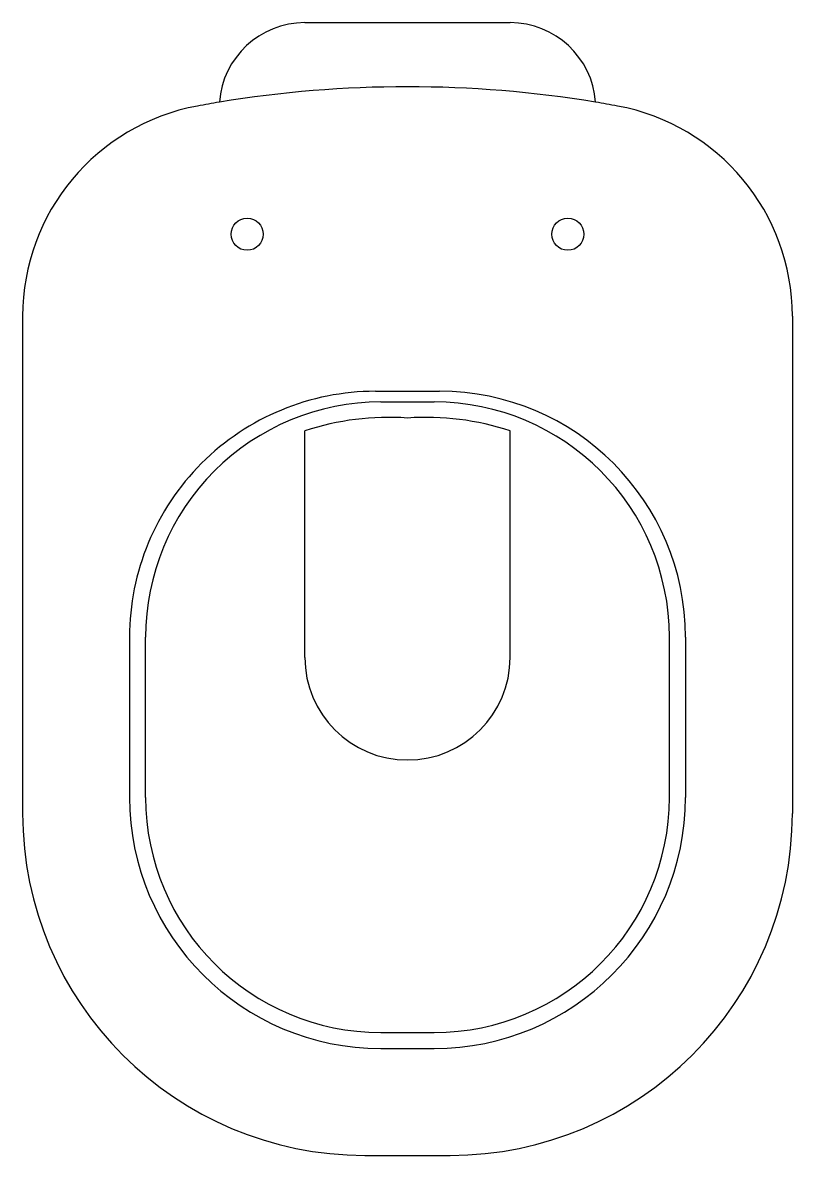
# Model space of a CAD drawing. Extents: x -865.213 to -864.853, y 508.829 to 509.359.
import ezdxf

# ---------------------------------------------------------------- set-up
doc = ezdxf.new("R2010")
doc.units = 0
doc.header["$LTSCALE"] = 50
doc.header["$MEASUREMENT"] = 0
doc.layers.add('A-PECAS', color=2, linetype='CONTINUOUS')

msp = doc.modelspace()

# ---------------------------------------------------------------- linework, layer by layer
at = {"layer": 'A-PECAS'}
for p, q in [((-865.0809737808869, 509.3594650031785), (-864.9849737808869, 509.3594650031785)), ((-865.2129737808868, 509.2221311562341), (-865.2129737808868, 508.9894650031785)), ((-864.8529737808869, 509.2221311562341), (-864.8529737808869, 508.9894650031785)), ((-865.0529737808869, 508.8294650031784), (-865.0129737808869, 508.8294650031784))]:
    msp.add_line(p, q, dxfattribs=at)
at = {"layer": 'A-PECAS', "color": 1}
for p, q in [((-865.0479737808869, 509.1869650031784), (-865.0179737808869, 509.1869650031784)), ((-865.0454737808869, 509.1819650031784), (-865.0204737808868, 509.1819650031784)), ((-865.0809737808869, 509.0624650031784), (-865.0809737808869, 509.1683989277491)), ((-864.9849737808869, 509.0624650031784), (-864.9849737808869, 509.1683989277491)), ((-865.1629737808869, 509.0719650031784), (-865.1629737808869, 508.9969650031784)), ((-865.1554737808868, 508.9969650031784), (-865.155473780887, 509.0719650031784)), ((-864.9104737808868, 508.9969650031784), (-864.9104737808868, 509.0719650031784)), ((-864.9029737808869, 509.0719650031784), (-864.9029737808869, 508.9969650031784)), ((-865.0454737808869, 508.8869650031784), (-865.0204737808868, 508.8869650031784)), ((-865.0454737808869, 508.8794650031784), (-865.0204737808868, 508.8794650031784))]:
    msp.add_line(p, q, dxfattribs=at)
for centre in [(-865.1079737808869, 509.2604650031785), (-864.9579737808868, 509.2604650031785)]:
    msp.add_circle(centre, 0.0075, dxfattribs=at)
at = {"layer": 'A-PECAS'}
for centre, radius, start, end in [((-865.0808961930508, 509.3192776895722), 0.04018738850387339, 90.11061824316657, 175.7636273070502), ((-864.985051368723, 509.3192776895722), 0.04018738850387339, 4.23637269294976, 89.88938175683346), ((-865.1129737808869, 509.2221311562341), 0.1, 100.4756816963899, 180), ((-865.0329737808869, 508.7894650031785), 0.5399999999999989, 99.37891923721752, 100.47568169639), ((-865.0329737808869, 508.7894650031785), 0.5399999999999989, 79.52431830361004, 80.6210807627827), ((-864.9529737808869, 509.2221311562341), 0.1, 0, 79.52431830361012), ((-865.0529737808869, 508.9894650031785), 0.16, 180, 270), ((-865.0129737808869, 508.9894650031785), 0.16, 270.0000000000002, 0)]:
    msp.add_arc(centre, radius, start, end, dxfattribs=at)
at = {"layer": 'A-PECAS', "color": 1}
for centre, radius, start, end in [((-865.0329737808869, 508.7894650031785), 0.5399999999999989, 90, 99.37891923721752), ((-865.0329737808869, 508.7894650031785), 0.5399999999999989, 80.6210807627827, 90), ((-865.0479737808869, 509.0719650031784), 0.115, 89.9999999999975, 180), ((-865.0179737808869, 509.0719650031784), 0.115, 0, 89.99999999999746), ((-865.0454737808869, 509.0719650031784), 0.11, 89.99999999999899, 180), ((-865.0204737808868, 509.0719650031784), 0.11, 6.361109362927034e-14, 89.99999999999893), ((-865.0417882989664, 509.0512713870668), 0.1235085534674507, 85.90745438177373, 108.4978685563286), ((-865.0241592628074, 509.0512713870668), 0.1235085534674507, 71.50213144367139, 94.09254561822625), ((-865.0329737808869, 509.0624650031784), 0.04800000000000011, 180, 0), ((-865.0454737808869, 508.9969650031784), 0.1175, 180, 270), ((-865.0454737808869, 508.9969650031784), 0.11, 180, 270), ((-865.0204737808868, 508.9969650031784), 0.11, 270, 0), ((-865.0204737808868, 508.9969650031784), 0.1175, 270.0000000000002, 0)]:
    msp.add_arc(centre, radius, start, end, dxfattribs=at)

doc.saveas('drawing.dxf')
